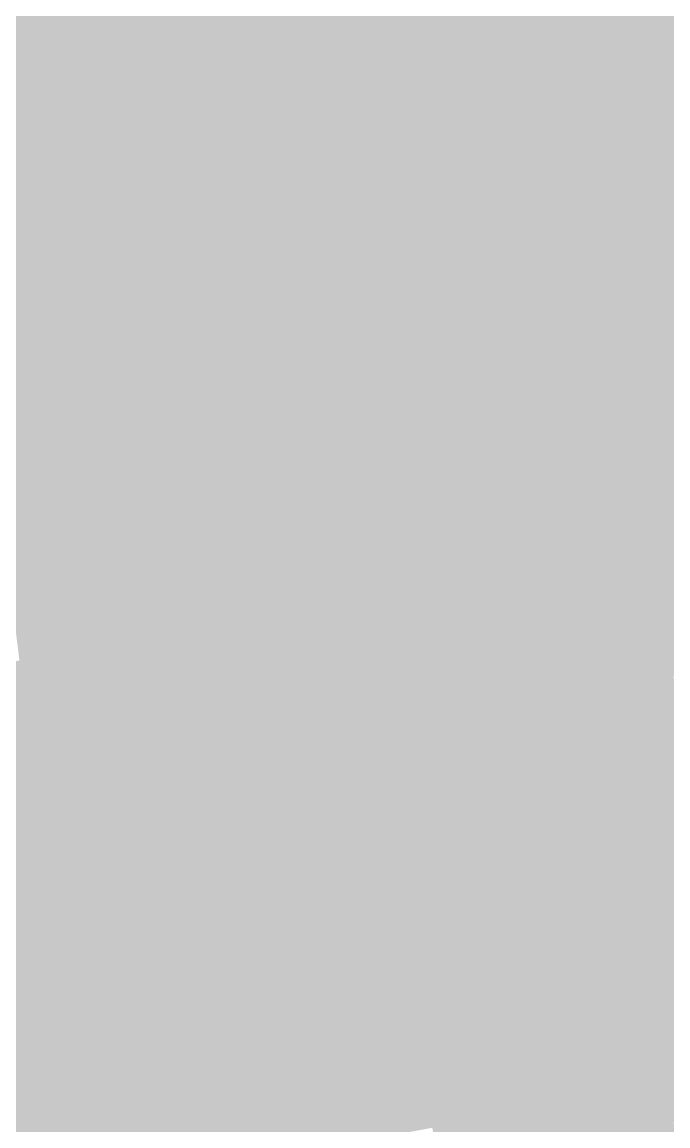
# Model space of a CAD drawing. Header units: inches. Extents: x -266 to 784, y -170 to 213.
# Drawn here: x 10.95 to 24.43, y -98.04 to -75.01 of the extents above; entities that cross this region are included whole.
import ezdxf

# ---------------------------------------------------------------- set-up
doc = ezdxf.new("R2010")
doc.units = ezdxf.units.IN
doc.header["$MEASUREMENT"] = 0

msp = doc.modelspace()

# ---------------------------------------------------------------- linework, layer by layer
at = {"color": 202, "true_color": 0x9c00c9}
msp.add_solid([(22.35192, -73.684406), (22.642205, -74.641346), (20.536882, -74.210757), (20.803595, -75.174533)], dxfattribs=at)
at = {"color": 192, "true_color": 0x7f00c0}
msp.add_solid([(12.822142, -73.895823), (12.993104, -74.881101), (11.004786, -74.188238), (11.151516, -75.177415)], dxfattribs=at)
at = {"color": 202, "true_color": 0x8f00c4}
msp.add_solid([(18.466494, -73.722375), (18.709474, -74.692406), (16.651694, -74.153362), (16.870795, -75.129064)], dxfattribs=at)
at = {"color": 202, "true_color": 0x8b00c4}
msp.add_solid([(16.651694, -74.153362), (16.870795, -75.129064), (14.826864, -74.539681), (15.021955, -75.520467)], dxfattribs=at)
at = {"color": 202, "true_color": 0xa400cd}
msp.add_solid([(24.467176, -74.063198), (24.780857, -75.012726), (22.642205, -74.641346), (22.932489, -75.598287)], dxfattribs=at)
at = {"color": 192, "true_color": 0x7a00c0}
msp.add_solid([(11.004786, -74.188238), (11.151516, -75.177415), (9.180801, -74.435965), (9.303211, -75.428445)], dxfattribs=at)
at = {"color": 202, "true_color": 0x9700c9}
msp.add_solid([(20.536882, -74.210757), (20.803595, -75.174533), (18.709474, -74.692406), (18.952454, -75.662438)], dxfattribs=at)
at = {"color": 202, "true_color": 0x8600c4}
msp.add_solid([(14.826864, -74.539681), (15.021955, -75.520467), (12.993104, -74.881101), (13.164065, -75.866378)], dxfattribs=at)
at = {"color": 202, "true_color": 0x9200c9}
msp.add_solid([(18.709474, -74.692406), (18.952454, -75.662438), (16.870795, -75.129064), (17.089897, -76.104766)], dxfattribs=at)
at = {"color": 202, "true_color": 0x9f00cd}
msp.add_solid([(22.642205, -74.641346), (22.932489, -75.598287), (20.803595, -75.174533), (21.070308, -76.138309)], dxfattribs=at)
at = {"color": 202, "true_color": 0x8200c4}
msp.add_solid([(12.993104, -74.881101), (13.164065, -75.866378), (11.151516, -75.177415), (11.298247, -76.166591)], dxfattribs=at)
at = {"color": 202, "true_color": 0xa700d1}
msp.add_solid([(24.780857, -75.012726), (25.094539, -75.962254), (22.932489, -75.598287), (23.222774, -76.555227)], dxfattribs=at)
at = {"color": 192, "true_color": 0x7d00c4}
msp.add_solid([(11.151516, -75.177415), (11.298247, -76.166591), (9.303211, -75.428445), (9.425622, -76.420924)], dxfattribs=at)
at = {"color": 202, "true_color": 0x8e00c9}
msp.add_solid([(16.870795, -75.129064), (17.089897, -76.104766), (15.021955, -75.520467), (15.217045, -76.501252)], dxfattribs=at)
at = {"color": 202, "true_color": 0x9a00cd}
msp.add_solid([(20.803595, -75.174533), (21.070308, -76.138309), (18.952454, -75.662438), (19.195434, -76.632469)], dxfattribs=at)
at = {"color": 202, "true_color": 0x8900c9}
msp.add_solid([(15.021955, -75.520467), (15.217045, -76.501252), (13.164065, -75.866378), (13.335027, -76.851656)], dxfattribs=at)
at = {"color": 202, "true_color": 0x9600cd}
msp.add_solid([(18.952454, -75.662438), (19.195434, -76.632469), (17.089897, -76.104766), (17.308998, -77.080468)], dxfattribs=at)
at = {"color": 202, "true_color": 0xa300d1}
msp.add_solid([(22.932489, -75.598287), (23.222774, -76.555227), (21.070308, -76.138309), (21.337021, -77.102085)], dxfattribs=at)
at = {"color": 202, "true_color": 0x8400c9}
msp.add_solid([(13.164065, -75.866378), (13.335027, -76.851656), (11.298247, -76.166591), (11.444977, -77.155768)], dxfattribs=at)
at = {"color": 202, "true_color": 0xab00d5}
msp.add_solid([(25.094539, -75.962254), (25.408221, -76.911783), (23.222774, -76.555227), (23.513059, -77.512167)], dxfattribs=at)
at = {"color": 202, "true_color": 0x8000c9}
msp.add_solid([(11.298247, -76.166591), (11.444977, -77.155768), (9.425622, -76.420924), (9.548033, -77.413404)], dxfattribs=at)
at = {"color": 202, "true_color": 0x9100cd}
msp.add_solid([(17.089897, -76.104766), (17.308998, -77.080468), (15.217045, -76.501252), (15.412135, -77.482037)], dxfattribs=at)
at = {"color": 202, "true_color": 0x9e00d1}
msp.add_solid([(21.070308, -76.138309), (21.337021, -77.102085), (19.195434, -76.632469), (19.438414, -77.6025)], dxfattribs=at)
at = {"color": 202, "true_color": 0x8c00cd}
msp.add_solid([(15.217045, -76.501252), (15.412135, -77.482037), (13.335027, -76.851656), (13.505989, -77.836934)], dxfattribs=at)
at = {"color": 202, "true_color": 0x9900d1}
msp.add_solid([(19.195434, -76.632469), (19.438414, -77.6025), (17.308998, -77.080468), (17.528099, -78.05617)], dxfattribs=at)
at = {"color": 202, "true_color": 0xa600d5}
msp.add_solid([(23.222774, -76.555227), (23.513059, -77.512167), (21.337021, -77.102085), (21.603733, -78.065861)], dxfattribs=at)
at = {"color": 202, "true_color": 0x8700cd}
msp.add_solid([(13.335027, -76.851656), (13.505989, -77.836934), (11.444977, -77.155768), (11.591707, -78.144944)], dxfattribs=at)
at = {"color": 202, "true_color": 0xae00da}
msp.add_solid([(25.408221, -76.911783), (25.721903, -77.861311), (23.513059, -77.512167), (23.803344, -78.469108)], dxfattribs=at)
at = {"color": 202, "true_color": 0x8200cd}
msp.add_solid([(11.444977, -77.155768), (11.591707, -78.144944), (9.548033, -77.413404), (9.670443, -78.405883)], dxfattribs=at)
at = {"color": 202, "true_color": 0x9400d1}
msp.add_solid([(17.308998, -77.080468), (17.528099, -78.05617), (15.412135, -77.482037), (15.607226, -78.462822)], dxfattribs=at)
at = {"color": 202, "true_color": 0xa100d5}
msp.add_solid([(21.337021, -77.102085), (21.603733, -78.065861), (19.438414, -77.6025), (19.681395, -78.572532)], dxfattribs=at)
at = {"color": 202, "true_color": 0x8f00d1}
msp.add_solid([(15.412135, -77.482037), (15.607226, -78.462822), (13.505989, -77.836934), (13.676951, -78.822211)], dxfattribs=at)
at = {"color": 202, "true_color": 0x9c00d5}
msp.add_solid([(19.438414, -77.6025), (19.681395, -78.572532), (17.528099, -78.05617), (17.7472, -79.031873)], dxfattribs=at)
at = {"color": 202, "true_color": 0xa900da}
msp.add_solid([(23.513059, -77.512167), (23.803344, -78.469108), (21.603733, -78.065861), (21.870446, -79.029637)], dxfattribs=at)
at = {"color": 202, "true_color": 0x8a00d1}
msp.add_solid([(13.505989, -77.836934), (13.676951, -78.822211), (11.591707, -78.144944), (11.738438, -79.134121)], dxfattribs=at)
at = {"color": 202, "true_color": 0x9700d5}
msp.add_solid([(17.528099, -78.05617), (17.7472, -79.031873), (15.607226, -78.462822), (15.802316, -79.443608)], dxfattribs=at)
at = {"color": 202, "true_color": 0xa400da}
msp.add_solid([(21.603733, -78.065861), (21.870446, -79.029637), (19.681395, -78.572532), (19.924375, -79.542563)], dxfattribs=at)
at = {"color": 202, "true_color": 0xb200de}
msp.add_solid([(25.721903, -77.861311), (26.035584, -78.810839), (23.803344, -78.469108), (24.093628, -79.426048)], dxfattribs=at)
at = {"color": 202, "true_color": 0x8500d1}
msp.add_solid([(11.591707, -78.144944), (11.738438, -79.134121), (9.670443, -78.405883), (9.792854, -79.398363)], dxfattribs=at)
at = {"color": 202, "true_color": 0x9200d5}
msp.add_solid([(15.607226, -78.462822), (15.802316, -79.443608), (13.676951, -78.822211), (13.847913, -79.807489)], dxfattribs=at)
at = {"color": 202, "true_color": 0xac00de}
msp.add_solid([(23.803344, -78.469108), (24.093628, -79.426048), (21.870446, -79.029637), (22.137159, -79.993413)], dxfattribs=at)
at = {"color": 202, "true_color": 0x9f00da}
msp.add_solid([(19.681395, -78.572532), (19.924375, -79.542563), (17.7472, -79.031873), (17.966302, -80.007575)], dxfattribs=at)
at = {"color": 202, "true_color": 0x8d00d5}
msp.add_solid([(13.676951, -78.822211), (13.847913, -79.807489), (11.738438, -79.134121), (11.885168, -80.123297)], dxfattribs=at)
at = {"color": 200, "true_color": 0xb500e2}
msp.add_solid([(26.035584, -78.810839), (26.349266, -79.760367), (24.093628, -79.426048), (24.383913, -80.382988)], dxfattribs=at)
at = {"color": 202, "true_color": 0x8800d5}
msp.add_solid([(11.738438, -79.134121), (11.885168, -80.123297), (9.792854, -79.398363), (9.915265, -80.390842)], dxfattribs=at)
at = {"color": 202, "true_color": 0x9a00da}
msp.add_solid([(17.7472, -79.031873), (17.966302, -80.007575), (15.802316, -79.443608), (15.997406, -80.424393)], dxfattribs=at)
at = {"color": 202, "true_color": 0xa700de}
msp.add_solid([(21.870446, -79.029637), (22.137159, -79.993413), (19.924375, -79.542563), (20.167355, -80.512594)], dxfattribs=at)
at = {"color": 202, "true_color": 0x9500da}
msp.add_solid([(15.802316, -79.443608), (15.997406, -80.424393), (13.847913, -79.807489), (14.018875, -80.792767)], dxfattribs=at)
at = {"color": 202, "true_color": 0xb000e2}
msp.add_solid([(24.093628, -79.426048), (24.383913, -80.382988), (22.137159, -79.993413), (22.403872, -80.95719)], dxfattribs=at)
at = {"color": 202, "true_color": 0xa200de}
msp.add_solid([(19.924375, -79.542563), (20.167355, -80.512594), (17.966302, -80.007575), (18.185403, -80.983277)], dxfattribs=at)
at = {"color": 202, "true_color": 0x9000da}
msp.add_solid([(13.847913, -79.807489), (14.018875, -80.792767), (11.885168, -80.123297), (12.031899, -81.112474)], dxfattribs=at)
at = {"color": 200, "true_color": 0xb800e6}
msp.add_solid([(26.349266, -79.760367), (26.662948, -80.709895), (24.383913, -80.382988), (24.674198, -81.339929)], dxfattribs=at)
at = {"color": 202, "true_color": 0x8b00da}
msp.add_solid([(11.885168, -80.123297), (12.031899, -81.112474), (9.915265, -80.390842), (10.037675, -81.383322)], dxfattribs=at)
at = {"color": 202, "true_color": 0x9d00de}
msp.add_solid([(17.966302, -80.007575), (18.185403, -80.983277), (15.997406, -80.424393), (16.192497, -81.405178)], dxfattribs=at)
at = {"color": 202, "true_color": 0xaa00e2}
msp.add_solid([(22.137159, -79.993413), (22.403872, -80.95719), (20.167355, -80.512594), (20.410335, -81.482625)], dxfattribs=at)
at = {"color": 200, "true_color": 0xb300e6}
msp.add_solid([(24.383913, -80.382988), (24.674198, -81.339929), (22.403872, -80.95719), (22.670584, -81.920966)], dxfattribs=at)
at = {"color": 202, "true_color": 0x9800de}
msp.add_solid([(15.997406, -80.424393), (16.192497, -81.405178), (14.018875, -80.792767), (14.189837, -81.778044)], dxfattribs=at)
at = {"color": 202, "true_color": 0xa500e2}
msp.add_solid([(20.167355, -80.512594), (20.410335, -81.482625), (18.185403, -80.983277), (18.404504, -81.958979)], dxfattribs=at)
at = {"color": 202, "true_color": 0x9200de}
msp.add_solid([(14.018875, -80.792767), (14.189837, -81.778044), (12.031899, -81.112474), (12.178629, -82.10165)], dxfattribs=at)
at = {"color": 202, "true_color": 0xa000e2}
msp.add_solid([(18.185403, -80.983277), (18.404504, -81.958979), (16.192497, -81.405178), (16.387587, -82.385964)], dxfattribs=at)
at = {"color": 200, "true_color": 0xae00e6}
msp.add_solid([(22.403872, -80.95719), (22.670584, -81.920966), (20.410335, -81.482625), (20.653315, -82.452657)], dxfattribs=at)
at = {"color": 202, "true_color": 0x8d00de}
msp.add_solid([(12.031899, -81.112474), (12.178629, -82.10165), (10.037675, -81.383322), (10.160086, -82.375801)], dxfattribs=at)
at = {"color": 202, "true_color": 0x9b00e2}
msp.add_solid([(16.192497, -81.405178), (16.387587, -82.385964), (14.189837, -81.778044), (14.360799, -82.763322)], dxfattribs=at)
at = {"color": 202, "true_color": 0xa800e6}
msp.add_solid([(20.410335, -81.482625), (20.653315, -82.452657), (18.404504, -81.958979), (18.623605, -82.934681)], dxfattribs=at)
at = {"color": 200, "true_color": 0xb600eb}
msp.add_solid([(24.674198, -81.339929), (24.964482, -82.296869), (22.670584, -81.920966), (22.937297, -82.884742)], dxfattribs=at)
at = {"color": 202, "true_color": 0x9500e2}
msp.add_solid([(14.189837, -81.778044), (14.360799, -82.763322), (12.178629, -82.10165), (12.32536, -83.090827)], dxfattribs=at)
at = {"color": 202, "true_color": 0xa300e6}
msp.add_solid([(18.404504, -81.958979), (18.623605, -82.934681), (16.387587, -82.385964), (16.582677, -83.366749)], dxfattribs=at)
at = {"color": 200, "true_color": 0xb100eb}
msp.add_solid([(22.670584, -81.920966), (22.937297, -82.884742), (20.653315, -82.452657), (20.896295, -83.422688)], dxfattribs=at)
at = {"color": 202, "true_color": 0x9000e2}
msp.add_solid([(12.178629, -82.10165), (12.32536, -83.090827), (10.160086, -82.375801), (10.282497, -83.368281)], dxfattribs=at)
at = {"color": 202, "true_color": 0x9d00e6}
msp.add_solid([(16.387587, -82.385964), (16.582677, -83.366749), (14.360799, -82.763322), (14.531761, -83.7486)], dxfattribs=at)
at = {"color": 200, "true_color": 0xab00eb}
msp.add_solid([(20.653315, -82.452657), (20.896295, -83.422688), (18.623605, -82.934681), (18.842707, -83.910383)], dxfattribs=at)
at = {"color": 200, "true_color": 0xba00ef}
msp.add_solid([(24.964482, -82.296869), (25.254767, -83.253809), (22.937297, -82.884742), (23.20401, -83.848518)], dxfattribs=at)
at = {"color": 202, "true_color": 0x9800e6}
msp.add_solid([(14.360799, -82.763322), (14.531761, -83.7486), (12.32536, -83.090827), (12.47209, -84.080003)], dxfattribs=at)
at = {"color": 200, "true_color": 0xb400ef}
msp.add_solid([(22.937297, -82.884742), (23.20401, -83.848518), (20.896295, -83.422688), (21.139276, -84.392719)], dxfattribs=at)
at = {"color": 202, "true_color": 0x9300e6}
msp.add_solid([(12.32536, -83.090827), (12.47209, -84.080003), (10.282497, -83.368281), (10.404907, -84.36076)], dxfattribs=at)
at = {"color": 200, "true_color": 0xa600eb}
msp.add_solid([(18.623605, -82.934681), (18.842707, -83.910383), (16.582677, -83.366749), (16.777768, -84.347534)], dxfattribs=at)
at = {"color": 202, "true_color": 0xa000eb}
msp.add_solid([(16.582677, -83.366749), (16.777768, -84.347534), (14.531761, -83.7486), (14.702722, -84.733877)], dxfattribs=at)
at = {"color": 200, "true_color": 0xbd00f3}
msp.add_solid([(25.254767, -83.253809), (25.545052, -84.21075), (23.20401, -83.848518), (23.470723, -84.812294)], dxfattribs=at)
at = {"color": 200, "true_color": 0xaf00ef}
msp.add_solid([(20.896295, -83.422688), (21.139276, -84.392719), (18.842707, -83.910383), (19.061808, -84.886085)], dxfattribs=at)
at = {"color": 202, "true_color": 0x9b00eb}
msp.add_solid([(14.531761, -83.7486), (14.702722, -84.733877), (12.47209, -84.080003), (12.618821, -85.06918)], dxfattribs=at)
at = {"color": 200, "true_color": 0xa900ef}
msp.add_solid([(18.842707, -83.910383), (19.061808, -84.886085), (16.777768, -84.347534), (16.972858, -85.328319)], dxfattribs=at)
at = {"color": 200, "true_color": 0xb700f3}
msp.add_solid([(23.20401, -83.848518), (23.470723, -84.812294), (21.139276, -84.392719), (21.382256, -85.36275)], dxfattribs=at)
at = {"color": 190, "true_color": 0x9500eb}
msp.add_solid([(12.47209, -84.080003), (12.618821, -85.06918), (10.404907, -84.36076), (10.527318, -85.35324)], dxfattribs=at)
at = {"color": 200, "true_color": 0xc000f7}
msp.add_solid([(25.545052, -84.21075), (25.835336, -85.16769), (23.470723, -84.812294), (23.737435, -85.77607)], dxfattribs=at)
at = {"color": 200, "true_color": 0xa300ef}
msp.add_solid([(16.777768, -84.347534), (16.972858, -85.328319), (14.702722, -84.733877), (14.873684, -85.719155)], dxfattribs=at)
at = {"color": 200, "true_color": 0xb200f3}
msp.add_solid([(21.139276, -84.392719), (21.382256, -85.36275), (19.061808, -84.886085), (19.280909, -85.861787)], dxfattribs=at)
at = {"color": 190, "true_color": 0x9e00ef}
msp.add_solid([(14.702722, -84.733877), (14.873684, -85.719155), (12.618821, -85.06918), (12.765551, -86.058356)], dxfattribs=at)
at = {"color": 200, "true_color": 0xac00f3}
msp.add_solid([(19.061808, -84.886085), (19.280909, -85.861787), (16.972858, -85.328319), (17.167948, -86.309105)], dxfattribs=at)
at = {"color": 200, "true_color": 0xbb00f7}
msp.add_solid([(23.470723, -84.812294), (23.737435, -85.77607), (21.382256, -85.36275), (21.625236, -86.332782)], dxfattribs=at)
at = {"color": 190, "true_color": 0x9800ef}
msp.add_solid([(12.618821, -85.06918), (12.765551, -86.058356), (10.527318, -85.35324), (10.649729, -86.34572)], dxfattribs=at)
at = {"color": 200, "true_color": 0xc400fc}
msp.add_solid([(25.835336, -85.16769), (26.125621, -86.12463), (23.737435, -85.77607), (24.004148, -86.739846)], dxfattribs=at)
at = {"color": 200, "true_color": 0xa600f3}
msp.add_solid([(16.972858, -85.328319), (17.167948, -86.309105), (14.873684, -85.719155), (15.044646, -86.704433)], dxfattribs=at)
at = {"color": 200, "true_color": 0xb500f7}
msp.add_solid([(21.382256, -85.36275), (21.625236, -86.332782), (19.280909, -85.861787), (19.50001, -86.83749)], dxfattribs=at)
at = {"color": 200, "true_color": 0xa100f3}
msp.add_solid([(14.873684, -85.719155), (15.044646, -86.704433), (12.765551, -86.058356), (12.912282, -87.047533)], dxfattribs=at)
at = {"color": 200, "true_color": 0xaf00f7}
msp.add_solid([(19.280909, -85.861787), (19.50001, -86.83749), (17.167948, -86.309105), (17.363039, -87.28989)], dxfattribs=at)
at = {"color": 200, "true_color": 0xbe00fc}
msp.add_solid([(23.737435, -85.77607), (24.004148, -86.739846), (21.625236, -86.332782), (21.868216, -87.302813)], dxfattribs=at)
at = {"color": 190, "true_color": 0x9b00f3}
msp.add_solid([(12.765551, -86.058356), (12.912282, -87.047533), (10.649729, -86.34572), (10.772139, -87.338199)], dxfattribs=at)
at = {"color": 200, "true_color": 0xc600ff}
msp.add_solid([(26.125621, -86.12463), (26.415906, -87.081571), (24.004148, -86.739846), (24.270861, -87.703622)], dxfattribs=at)
at = {"color": 200, "true_color": 0xa900f7}
msp.add_solid([(17.167948, -86.309105), (17.363039, -87.28989), (15.044646, -86.704433), (15.215608, -87.68971)], dxfattribs=at)
at = {"color": 200, "true_color": 0xb800fc}
msp.add_solid([(21.625236, -86.332782), (21.868216, -87.302813), (19.50001, -86.83749), (19.719112, -87.813192)], dxfattribs=at)
at = {"color": 200, "true_color": 0xa300f7}
msp.add_solid([(15.044646, -86.704433), (15.215608, -87.68971), (12.912282, -87.047533), (13.059012, -88.036709)], dxfattribs=at)
at = {"color": 200, "true_color": 0xc000ff}
msp.add_solid([(24.004148, -86.739846), (24.270861, -87.703622), (21.868216, -87.302813), (22.111196, -88.272844)], dxfattribs=at)
at = {"color": 190, "true_color": 0x9e00f7}
msp.add_solid([(12.912282, -87.047533), (13.059012, -88.036709), (10.772139, -87.338199), (10.89455, -88.330679)], dxfattribs=at)
at = {"color": 200, "true_color": 0xb200fc}
msp.add_solid([(19.50001, -86.83749), (19.719112, -87.813192), (17.363039, -87.28989), (17.558129, -88.270675)], dxfattribs=at)
at = {"color": 200, "true_color": 0xac00fc}
msp.add_solid([(17.363039, -87.28989), (17.558129, -88.270675), (15.215608, -87.68971), (15.38657, -88.674988)], dxfattribs=at)
at = {"color": 200, "true_color": 0xc706ff}
msp.add_solid([(26.415906, -87.081571), (26.70619, -88.038511), (24.270861, -87.703622), (24.537574, -88.667398)], dxfattribs=at)
at = {"color": 200, "true_color": 0xba00ff}
msp.add_solid([(21.868216, -87.302813), (22.111196, -88.272844), (19.719112, -87.813192), (19.938213, -88.788894)], dxfattribs=at)
at = {"color": 200, "true_color": 0xa600fc}
msp.add_solid([(15.215608, -87.68971), (15.38657, -88.674988), (13.059012, -88.036709), (13.205743, -89.025886)], dxfattribs=at)
at = {"color": 200, "true_color": 0xc206ff}
msp.add_solid([(24.270861, -87.703622), (24.537574, -88.667398), (22.111196, -88.272844), (22.354177, -89.242875)], dxfattribs=at)
at = {"color": 200, "true_color": 0xb400ff}
msp.add_solid([(19.719112, -87.813192), (19.938213, -88.788894), (17.558129, -88.270675), (17.753219, -89.251461)], dxfattribs=at)
at = {"color": 200, "true_color": 0xa000fc}
msp.add_solid([(13.059012, -88.036709), (13.205743, -89.025886), (10.89455, -88.330679), (11.016961, -89.323158)], dxfattribs=at)
at = {"color": 190, "true_color": 0x9a00fc}
msp.add_solid([(10.89455, -88.330679), (11.016961, -89.323158), (8.723525, -88.571441), (8.821543, -89.566625)], dxfattribs=at)
at = {"color": 200, "true_color": 0xae00ff}
msp.add_solid([(17.558129, -88.270675), (17.753219, -89.251461), (15.38657, -88.674988), (15.557532, -89.660265)], dxfattribs=at)
at = {"color": 200, "true_color": 0xbc06ff}
msp.add_solid([(22.111196, -88.272844), (22.354177, -89.242875), (19.938213, -88.788894), (20.157314, -89.764596)], dxfattribs=at)
at = {"color": 200, "true_color": 0xa800ff}
msp.add_solid([(15.38657, -88.674988), (15.557532, -89.660265), (13.205743, -89.025886), (13.352473, -90.015062)], dxfattribs=at)
at = {"color": 200, "true_color": 0xc30dff}
msp.add_solid([(24.537574, -88.667398), (24.804286, -89.631174), (22.354177, -89.242875), (22.597157, -90.212907)], dxfattribs=at)
at = {"color": 200, "true_color": 0xb606ff}
msp.add_solid([(19.938213, -88.788894), (20.157314, -89.764596), (17.753219, -89.251461), (17.94831, -90.232246)], dxfattribs=at)
at = {"color": 200, "true_color": 0xa200ff}
msp.add_solid([(13.205743, -89.025886), (13.352473, -90.015062), (11.016961, -89.323158), (11.139371, -90.315638)], dxfattribs=at)
at = {"color": 190, "true_color": 0x9c00ff}
msp.add_solid([(11.016961, -89.323158), (11.139371, -90.315638), (8.821543, -89.566625), (8.91956, -90.56181)], dxfattribs=at)
at = {"color": 200, "true_color": 0xb006ff}
msp.add_solid([(17.753219, -89.251461), (17.94831, -90.232246), (15.557532, -89.660265), (15.728494, -90.645543)], dxfattribs=at)
at = {"color": 200, "true_color": 0xbe0dff}
msp.add_solid([(22.354177, -89.242875), (22.597157, -90.212907), (20.157314, -89.764596), (20.376415, -90.740298)], dxfattribs=at)
at = {"color": 200, "true_color": 0xaa06ff}
msp.add_solid([(15.557532, -89.660265), (15.728494, -90.645543), (13.352473, -90.015062), (13.499204, -91.004239)], dxfattribs=at)
at = {"color": 200, "true_color": 0xb80dff}
msp.add_solid([(20.157314, -89.764596), (20.376415, -90.740298), (17.94831, -90.232246), (18.1434, -91.213031)], dxfattribs=at)
at = {"color": 200, "true_color": 0xc513ff}
msp.add_solid([(24.804286, -89.631174), (25.070999, -90.59495), (22.597157, -90.212907), (22.840137, -91.182938)], dxfattribs=at)
at = {"color": 200, "true_color": 0xa406ff}
msp.add_solid([(13.352473, -90.015062), (13.499204, -91.004239), (11.139371, -90.315638), (11.261782, -91.308117)], dxfattribs=at)
at = {"color": 200, "true_color": 0xb20dff}
msp.add_solid([(17.94831, -90.232246), (18.1434, -91.213031), (15.728494, -90.645543), (15.899456, -91.630821)], dxfattribs=at)
at = {"color": 200, "true_color": 0xbf13ff}
msp.add_solid([(22.597157, -90.212907), (22.840137, -91.182938), (20.376415, -90.740298), (20.595517, -91.716)], dxfattribs=at)
at = {"color": 190, "true_color": 0x9f06ff}
msp.add_solid([(11.139371, -90.315638), (11.261782, -91.308117), (8.91956, -90.56181), (9.017577, -91.556995)], dxfattribs=at)
at = {"color": 200, "true_color": 0xac0dff}
msp.add_solid([(15.728494, -90.645543), (15.899456, -91.630821), (13.499204, -91.004239), (13.645934, -91.993415)], dxfattribs=at)
at = {"color": 200, "true_color": 0xba13ff}
msp.add_solid([(20.376415, -90.740298), (20.595517, -91.716), (18.1434, -91.213031), (18.33849, -92.193816)], dxfattribs=at)
at = {"color": 200, "true_color": 0xc61aff}
msp.add_solid([(25.070999, -90.59495), (25.337712, -91.558726), (22.840137, -91.182938), (23.083117, -92.152969)], dxfattribs=at)
at = {"color": 200, "true_color": 0xa70dff}
msp.add_solid([(13.499204, -91.004239), (13.645934, -91.993415), (11.261782, -91.308117), (11.384193, -92.300597)], dxfattribs=at)
at = {"color": 200, "true_color": 0xc11aff}
msp.add_solid([(22.840137, -91.182938), (23.083117, -92.152969), (20.595517, -91.716), (20.814618, -92.691702)], dxfattribs=at)
at = {"color": 200, "true_color": 0xa10dff}
msp.add_solid([(11.261782, -91.308117), (11.384193, -92.300597), (9.017577, -91.556995), (9.115594, -92.55218)], dxfattribs=at)
at = {"color": 200, "true_color": 0xb413ff}
msp.add_solid([(18.1434, -91.213031), (18.33849, -92.193816), (15.899456, -91.630821), (16.070418, -92.616098)], dxfattribs=at)
at = {"color": 200, "true_color": 0xaf13ff}
msp.add_solid([(15.899456, -91.630821), (16.070418, -92.616098), (13.645934, -91.993415), (13.792665, -92.982592)], dxfattribs=at)
at = {"color": 200, "true_color": 0xc820ff}
msp.add_solid([(25.337712, -91.558726), (25.604425, -92.522502), (23.083117, -92.152969), (23.326097, -93.123)], dxfattribs=at)
at = {"color": 200, "true_color": 0xbc1aff}
msp.add_solid([(20.595517, -91.716), (20.814618, -92.691702), (18.33849, -92.193816), (18.533581, -93.174602)], dxfattribs=at)
at = {"color": 200, "true_color": 0xa913ff}
msp.add_solid([(13.645934, -91.993415), (13.792665, -92.982592), (11.384193, -92.300597), (11.506603, -93.293076)], dxfattribs=at)
at = {"color": 200, "true_color": 0xa413ff}
msp.add_solid([(11.384193, -92.300597), (11.506603, -93.293076), (9.115594, -92.55218), (9.213611, -93.547364)], dxfattribs=at)
at = {"color": 200, "true_color": 0xb61aff}
msp.add_solid([(18.33849, -92.193816), (18.533581, -93.174602), (16.070418, -92.616098), (16.241379, -93.601376)], dxfattribs=at)
at = {"color": 200, "true_color": 0xc320ff}
msp.add_solid([(23.083117, -92.152969), (23.326097, -93.123), (20.814618, -92.691702), (21.033719, -93.667404)], dxfattribs=at)
at = {"color": 200, "true_color": 0xca26ff}
msp.add_solid([(25.604425, -92.522502), (25.871137, -93.486278), (23.326097, -93.123), (23.569077, -94.093032)], dxfattribs=at)
at = {"color": 200, "true_color": 0xb11aff}
msp.add_solid([(16.070418, -92.616098), (16.241379, -93.601376), (13.792665, -92.982592), (13.939395, -93.971768)], dxfattribs=at)
at = {"color": 200, "true_color": 0xbe20ff}
msp.add_solid([(20.814618, -92.691702), (21.033719, -93.667404), (18.533581, -93.174602), (18.728671, -94.155387)], dxfattribs=at)
at = {"color": 200, "true_color": 0xab1aff}
msp.add_solid([(13.792665, -92.982592), (13.939395, -93.971768), (11.506603, -93.293076), (11.629014, -94.285556)], dxfattribs=at)
at = {"color": 200, "true_color": 0xb820ff}
msp.add_solid([(18.533581, -93.174602), (18.728671, -94.155387), (16.241379, -93.601376), (16.412341, -94.586654)], dxfattribs=at)
at = {"color": 200, "true_color": 0xc526ff}
msp.add_solid([(23.326097, -93.123), (23.569077, -94.093032), (21.033719, -93.667404), (21.25282, -94.643107)], dxfattribs=at)
at = {"color": 200, "true_color": 0xa61aff}
msp.add_solid([(11.506603, -93.293076), (11.629014, -94.285556), (9.213611, -93.547364), (9.311628, -94.542549)], dxfattribs=at)
at = {"color": 200, "true_color": 0xcb2dff}
msp.add_solid([(25.871137, -93.486278), (26.13785, -94.450054), (23.569077, -94.093032), (23.812058, -95.063063)], dxfattribs=at)
at = {"color": 200, "true_color": 0xb320ff}
msp.add_solid([(16.241379, -93.601376), (16.412341, -94.586654), (13.939395, -93.971768), (14.086126, -94.960945)], dxfattribs=at)
at = {"color": 200, "true_color": 0xbf26ff}
msp.add_solid([(21.033719, -93.667404), (21.25282, -94.643107), (18.728671, -94.155387), (18.923761, -95.136172)], dxfattribs=at)
at = {"color": 200, "true_color": 0xae20ff}
msp.add_solid([(13.939395, -93.971768), (14.086126, -94.960945), (11.629014, -94.285556), (11.751425, -95.278035)], dxfattribs=at)
at = {"color": 200, "true_color": 0xba26ff}
msp.add_solid([(18.728671, -94.155387), (18.923761, -95.136172), (16.412341, -94.586654), (16.583303, -95.571931)], dxfattribs=at)
at = {"color": 200, "true_color": 0xc62dff}
msp.add_solid([(23.569077, -94.093032), (23.812058, -95.063063), (21.25282, -94.643107), (21.471922, -95.618809)], dxfattribs=at)
at = {"color": 200, "true_color": 0xa920ff}
msp.add_solid([(11.629014, -94.285556), (11.751425, -95.278035), (9.311628, -94.542549), (9.409645, -95.537734)], dxfattribs=at)
at = {"color": 200, "true_color": 0xb526ff}
msp.add_solid([(16.412341, -94.586654), (16.583303, -95.571931), (14.086126, -94.960945), (14.232856, -95.950121)], dxfattribs=at)
at = {"color": 200, "true_color": 0xc12dff}
msp.add_solid([(21.25282, -94.643107), (21.471922, -95.618809), (18.923761, -95.136172), (19.118852, -96.116957)], dxfattribs=at)
at = {"color": 200, "true_color": 0xcd33ff}
msp.add_solid([(26.13785, -94.450054), (26.404563, -95.413831), (23.812058, -95.063063), (24.055038, -96.033094)], dxfattribs=at)
at = {"color": 200, "true_color": 0xb026ff}
msp.add_solid([(14.086126, -94.960945), (14.232856, -95.950121), (11.751425, -95.278035), (11.873835, -96.270515)], dxfattribs=at)
at = {"color": 200, "true_color": 0xc833ff}
msp.add_solid([(23.812058, -95.063063), (24.055038, -96.033094), (21.471922, -95.618809), (21.691023, -96.594511)], dxfattribs=at)
at = {"color": 200, "true_color": 0xab26ff}
msp.add_solid([(11.751425, -95.278035), (11.873835, -96.270515), (9.409645, -95.537734), (9.507663, -96.532918)], dxfattribs=at)
at = {"color": 200, "true_color": 0xbc2dff}
msp.add_solid([(18.923761, -95.136172), (19.118852, -96.116957), (16.583303, -95.571931), (16.754265, -96.557209)], dxfattribs=at)
at = {"color": 200, "true_color": 0xb72dff}
msp.add_solid([(16.583303, -95.571931), (16.754265, -96.557209), (14.232856, -95.950121), (14.379586, -96.939298)], dxfattribs=at)
at = {"color": 200, "true_color": 0xce3aff}
msp.add_solid([(26.404563, -95.413831), (26.671276, -96.377607), (24.055038, -96.033094), (24.298018, -97.003125)], dxfattribs=at)
at = {"color": 200, "true_color": 0xc333ff}
msp.add_solid([(21.471922, -95.618809), (21.691023, -96.594511), (19.118852, -96.116957), (19.313942, -97.097743)], dxfattribs=at)
at = {"color": 200, "true_color": 0xb22dff}
msp.add_solid([(14.232856, -95.950121), (14.379586, -96.939298), (11.873835, -96.270515), (11.996246, -97.262994)], dxfattribs=at)
at = {"color": 200, "true_color": 0xca3aff}
msp.add_solid([(24.055038, -96.033094), (24.298018, -97.003125), (21.691023, -96.594511), (21.910124, -97.570213)], dxfattribs=at)
at = {"color": 200, "true_color": 0xae2dff}
msp.add_solid([(11.873835, -96.270515), (11.996246, -97.262994), (9.507663, -96.532918), (9.60568, -97.528103)], dxfattribs=at)
at = {"color": 200, "true_color": 0xbe33ff}
msp.add_solid([(19.118852, -96.116957), (19.313942, -97.097743), (16.754265, -96.557209), (16.925227, -97.542487)], dxfattribs=at)
at = {"color": 213, "true_color": 0xd040fe}
msp.add_solid([(26.671276, -96.377607), (26.937988, -97.341383), (24.298018, -97.003125), (24.540998, -97.973157)], dxfattribs=at)
at = {"color": 200, "true_color": 0xba33ff}
msp.add_solid([(16.754265, -96.557209), (16.925227, -97.542487), (14.379586, -96.939298), (14.526317, -97.928474)], dxfattribs=at)
at = {"color": 200, "true_color": 0xc53aff}
msp.add_solid([(21.691023, -96.594511), (21.910124, -97.570213), (19.313942, -97.097743), (19.509032, -98.078528)], dxfattribs=at)
at = {"color": 200, "true_color": 0xb533ff}
msp.add_solid([(14.379586, -96.939298), (14.526317, -97.928474), (11.996246, -97.262994), (12.118657, -98.255474)], dxfattribs=at)
at = {"color": 200, "true_color": 0xc03aff}
msp.add_solid([(19.313942, -97.097743), (19.509032, -98.078528), (16.925227, -97.542487), (17.096189, -98.527764)], dxfattribs=at)
at = {"color": 213, "true_color": 0xcc40fe}
msp.add_solid([(24.298018, -97.003125), (24.540998, -97.973157), (21.910124, -97.570213), (22.129225, -98.545915)], dxfattribs=at)
at = {"color": 200, "true_color": 0xb033ff}
msp.add_solid([(11.996246, -97.262994), (12.118657, -98.255474), (9.60568, -97.528103), (9.703697, -98.523288)], dxfattribs=at)
at = {"color": 200, "true_color": 0xbc3aff}
msp.add_solid([(16.925227, -97.542487), (17.096189, -98.527764), (14.526317, -97.928474), (14.673047, -98.917651)], dxfattribs=at)
at = {"color": 213, "true_color": 0xc740fe}
msp.add_solid([(21.910124, -97.570213), (22.129225, -98.545915), (19.509032, -98.078528), (19.704123, -99.059313)], dxfattribs=at)
at = {"color": 200, "true_color": 0xb73aff}
msp.add_solid([(14.526317, -97.928474), (14.673047, -98.917651), (12.118657, -98.255474), (12.241068, -99.247953)], dxfattribs=at)
at = {"color": 191, "true_color": 0xcd46fe}
msp.add_solid([(24.540998, -97.973157), (24.783978, -98.943188), (22.129225, -98.545915), (22.348326, -99.521617)], dxfattribs=at)

doc.saveas('drawing.dxf')
